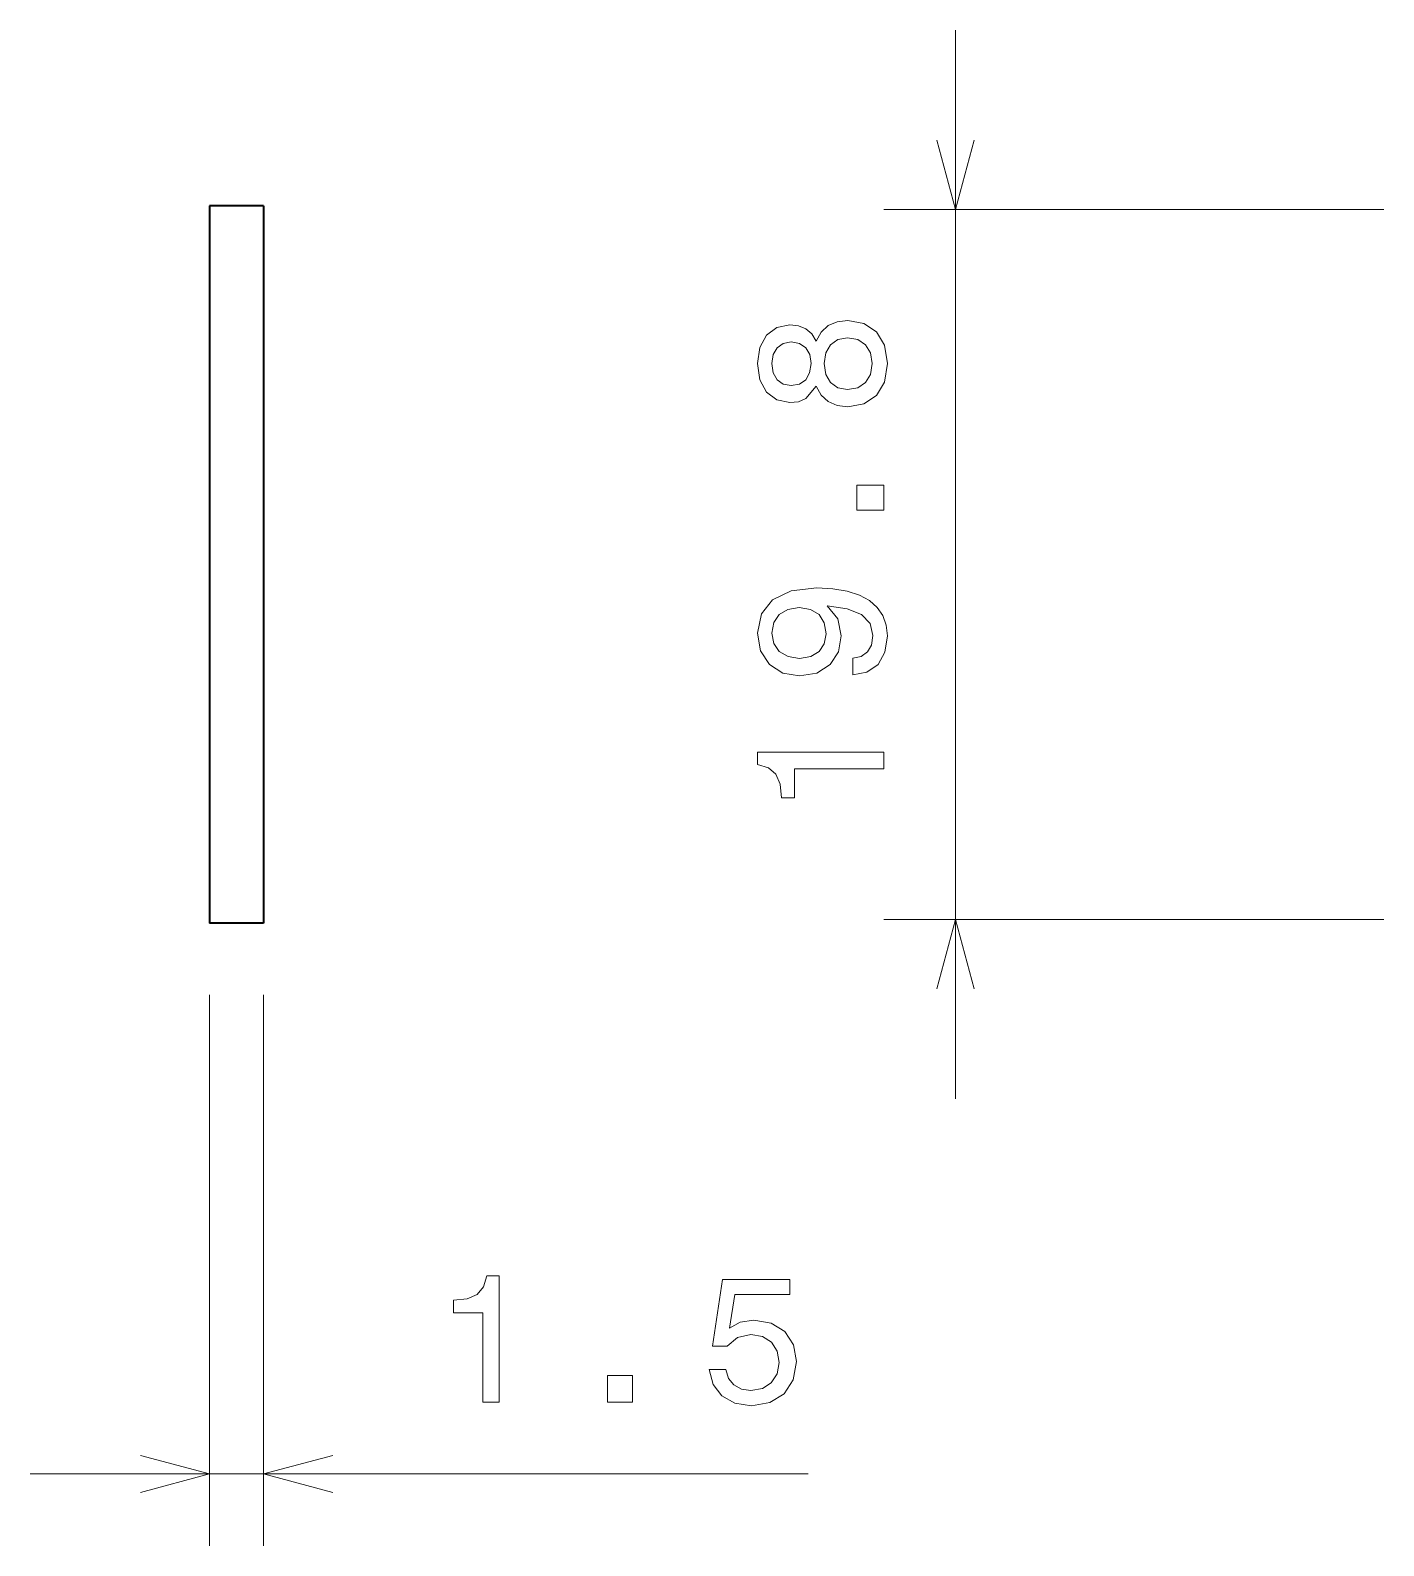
# Model space of a CAD drawing. Extents: x 0 to 297, y 0 to 210.
# Drawn here: x 88.76 to 126.5, y 77.63 to 119.9 of the extents above; entities that cross this region are included whole.
import ezdxf

# ---------------------------------------------------------------- set-up
doc = ezdxf.new("R2010")
doc.units = 0

msp = doc.modelspace()

# ---------------------------------------------------------------- linework, layer by layer
at = {"color": 7, "lineweight": 13}
for p, q in [((114.560661, 90.099998), (114.560661, 119.900002)), ((88.760002, 79.632072), (110.455399, 79.632072))]:
    msp.add_line(p, q, dxfattribs=at)
at = {"color": 7, "lineweight": 35, "ltscale": 0.0375}
for p, q in [((95.260002, 115), (93.760002, 115)), ((95.260002, 95), (93.760002, 95))]:
    msp.add_line(p, q, dxfattribs=at)
at = {"color": 7, "lineweight": 35}
for p, q in [((93.760002, 115), (93.760002, 95)), ((95.260002, 115), (95.260002, 95))]:
    msp.add_line(p, q, dxfattribs=at)
at = {"color": 7, "lineweight": 13, "ltscale": 0.348483}
for p, q in [((126.5, 114.900002), (112.560661, 114.900002)), ((126.5, 95.099998), (112.560661, 95.099998))]:
    msp.add_line(p, q, dxfattribs=at)
at = {"color": 7, "lineweight": 13, "ltscale": 0.384198}
for p, q in [((93.760002, 93), (93.760002, 77.632072)), ((95.260002, 93), (95.260002, 77.632072))]:
    msp.add_line(p, q, dxfattribs=at)
at = {"color": 7, "lineweight": 13}
for points in [[(114.043022, 116.831848), (114.560661, 114.900002), (115.0783, 116.831848)], [(115.0783, 93.168152), (114.560661, 95.099998), (114.043022, 93.168152)], [(91.828148, 79.114433), (93.760002, 79.632072), (91.828148, 80.149712)], [(97.191856, 80.149712), (95.260002, 79.632072), (97.191856, 79.114433)]]:
    msp.add_lwpolyline(points, dxfattribs=at)
for points in [[(110.674492, 109.978676), (110.815704, 109.721466), (111.01239, 109.54496), (111.259506, 109.434006), (111.55706, 109.398705), (112.005905, 109.479393), (112.353889, 109.71138), (112.57579, 110.089622), (112.66153, 110.604034), (112.57579, 111.113403), (112.353889, 111.491638), (112.005905, 111.723633), (111.55706, 111.809364), (111.259506, 111.76902), (111.01239, 111.663116), (110.815704, 111.481552), (110.674492, 111.229393), (110.553459, 111.431122), (110.387032, 111.572334), (110.185303, 111.658066), (109.938187, 111.688332), (109.580116, 111.607635), (109.292648, 111.395821), (109.106049, 111.052879), (109.035446, 110.604034), (109.106049, 110.150146), (109.292648, 109.807205), (109.580116, 109.590347), (109.938187, 109.514694), (110.185303, 109.539917), (110.387032, 109.625648)], [(109.978531, 109.993805), (109.756622, 110.034149), (109.585159, 110.15519), (109.479248, 110.346832), (109.438904, 110.604034), (109.479248, 110.856194), (109.585159, 111.047836), (109.756622, 111.168877), (109.978531, 111.214264), (110.205475, 111.168877), (110.381989, 111.047836), (110.497986, 110.856194), (110.533279, 110.604034), (110.492935, 110.346832), (110.381989, 110.15519), (110.205475, 110.034149)], [(111.546974, 109.882851), (111.279678, 109.928246), (111.07795, 110.074493), (110.946831, 110.301437), (110.901443, 110.604034), (110.946831, 110.901588), (111.07795, 111.128532), (111.279678, 111.27478), (111.546974, 111.325218), (111.834435, 111.27478), (112.0513, 111.128532), (112.192505, 110.901588), (112.237892, 110.604034), (112.192505, 110.301437), (112.0513, 110.074493), (111.834435, 109.928246)], [(112.560661, 106.520027), (112.560661, 107.215996), (111.809219, 107.215996), (111.809219, 106.520027)], [(111.693222, 101.921616), (112.091644, 101.997261), (112.399277, 102.214119), (112.590919, 102.55706), (112.66153, 103.010948), (112.626221, 103.308502), (112.535446, 103.57579), (112.379105, 103.802734), (112.157204, 103.994385), (111.879822, 104.145676), (111.536888, 104.25663), (111.143517, 104.322189), (110.689621, 104.347404), (109.978531, 104.261673), (109.459076, 104.014557), (109.146393, 103.621185), (109.035446, 103.081558), (109.126221, 102.587318), (109.368301, 102.214119), (109.741501, 101.972046), (110.210518, 101.891357), (110.694672, 101.972046), (111.06282, 102.209076), (111.294815, 102.562103), (111.370461, 103.010948), (111.274643, 103.485016), (110.982132, 103.843086), (111.541931, 103.76239), (111.940346, 103.601013), (112.177376, 103.353889), (112.253021, 103.015991), (112.21772, 102.753746), (112.106773, 102.562103), (111.93026, 102.43602), (111.693222, 102.38559)], [(110.205475, 102.380547), (109.892792, 102.430977), (109.645676, 102.572189), (109.489334, 102.79409), (109.433861, 103.081558), (109.489334, 103.379105), (109.645676, 103.606049), (109.887749, 103.747261), (110.200432, 103.802734), (110.518158, 103.747261), (110.755188, 103.606049), (110.901443, 103.374062), (110.951874, 103.066429), (110.901443, 102.789047), (110.755188, 102.572189), (110.523193, 102.430977)], [(112.560661, 99.305191), (112.560661, 99.764122), (109.035446, 99.764122), (109.035446, 99.421181), (109.343079, 99.330406), (109.54985, 99.148849), (109.670891, 98.871468), (109.711235, 98.488182), (110.069305, 98.488182), (110.069305, 99.305191)], [(101.374565, 81.632072), (101.833496, 81.632072), (101.833496, 85.157288), (101.490555, 85.157288), (101.39978, 84.849655), (101.218224, 84.642883), (100.940842, 84.521843), (100.557556, 84.481499), (100.557556, 84.123428), (101.374565, 84.123428)], [(107.686668, 82.544899), (107.797615, 82.131355), (108.044739, 81.808586), (108.407852, 81.606857), (108.871826, 81.531204), (109.381195, 81.621986), (109.779602, 81.869102), (110.031769, 82.262474), (110.127586, 82.7668), (110.041855, 83.235817), (109.799782, 83.603973), (109.421539, 83.841003), (108.932343, 83.926743), (108.5541, 83.866226), (108.261597, 83.699799), (108.402802, 84.642883), (109.935944, 84.642883), (109.935944, 85.056427), (108.064911, 85.056427), (107.787529, 83.200516), (108.190987, 83.200516), (108.483498, 83.437546), (108.856697, 83.523285), (109.179459, 83.467804), (109.426582, 83.306427), (109.582916, 83.059303), (109.638397, 82.741585), (109.582916, 82.423859), (109.421539, 82.176743), (109.174416, 82.020401), (108.856697, 81.964928), (108.589401, 82.000229), (108.382629, 82.116226), (108.231339, 82.297775), (108.155685, 82.544899)], [(104.853378, 81.632072), (105.549347, 81.632072), (105.549347, 82.383514), (104.853378, 82.383514)]]:
    msp.add_lwpolyline(points, close=True, dxfattribs=at)

doc.saveas('drawing.dxf')
